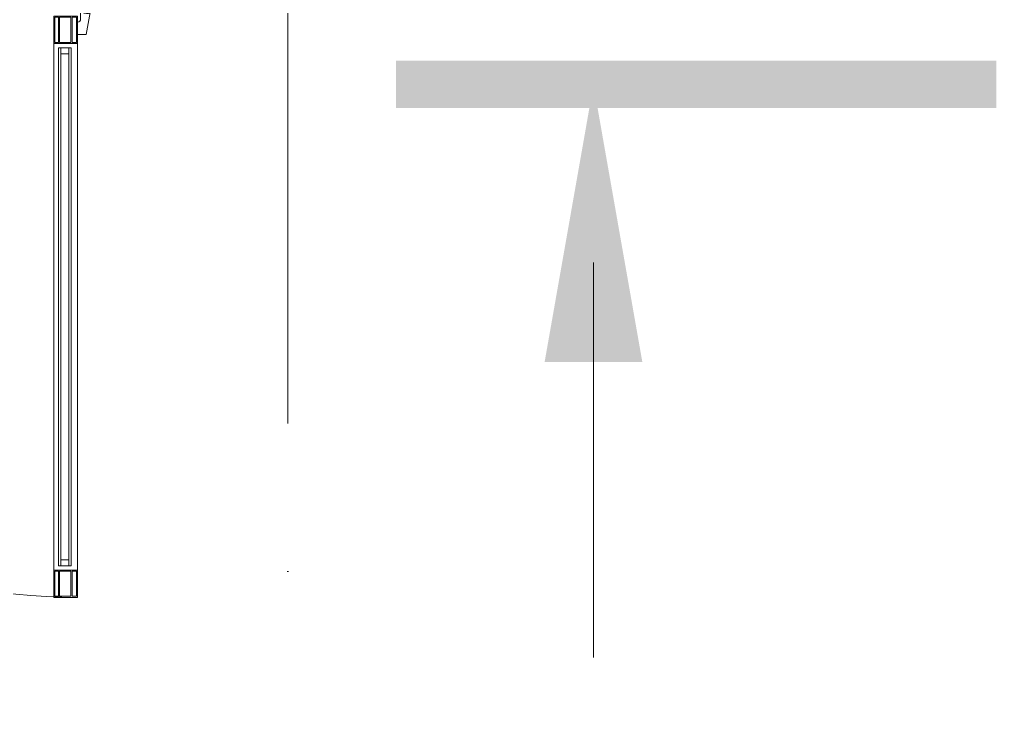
# Model space of a CAD drawing. Header units: millimetres. Extents: x -68946 to 690821, y -552984 to 293768.
# Drawn here: x 105235 to 106883, y 38580 to 39744 of the extents above; entities that cross this region are included whole.
import ezdxf

# ---------------------------------------------------------------- set-up
doc = ezdxf.new("R2010")
doc.units = ezdxf.units.MM
doc.linetypes.add('ADSK_Линия сетки', pattern=[2500, 2000, -250, 0, -250])
doc.linetypes.add('ADSK_Скрыто', pattern=[600, 300, -300])
for name, color, linetype, lineweight in [('A-DOOR-____-MCUT', 250, 'Continuous', 5), ('A-DOOR-____-OTLN', 250, 'Continuous', 5), ('A-GLAZ-CURT-MCUT', 250, 'Continuous', 9), ('A-GLAZ-CURT-OTLN', 250, 'Continuous', 5), ('G-____-____-SYMB', 250, 'ADSK_Скрыто', 9), ('S-GRID-____-OTLN', 250, 'Continuous', 9)]:
    doc.layers.add(name, color=color, linetype=linetype, lineweight=lineweight)

# ---------------------------------------------------------------- blocks, each defined once
blk = doc.blocks.new('Разрез - Номер вида сзади_3_5 мм-32550532-АР1_Кладочный план 1 этажа С2и3')
at = {"layer": 'G-____-____-SYMB', "linetype": 'Continuous'}
for points in [[(9.798, 0.404), (9.798, -0.394), (-0.333, -0.394), (-0.333, 0.404)], [(2.176, -4.675), (3, 0), (3.824, -4.675)]]:
    blk.add_hatch(color=256, dxfattribs=at).paths.add_polyline_path(points)
at = {"layer": 'G-____-____-SYMB', "linetype": 'Continuous', "lineweight": 20}
blk.add_line((3, -3), (3, -9.663), dxfattribs=at)
blk = doc.blocks.new('DRS_ДПУраспашная_2Ст_Прямоугольная - Н_ДО_1420х2400h 3-37074466-АР1_Маркировочный план 1 этажа С2и3')
at = {"layer": 'A-DOOR-____-MCUT'}
for p, q in [((-1020, -60), (-980, -60)), ((-1020, -1040), (-1020, -60)), ((-980, -60), (-980, -1040)), ((980, -60), (1020, -60)), ((980, -1040), (980, -60)), ((1020, -60), (1020, -1040)), ((-980, -1040), (-1020, -1040)), ((1020, -1040), (980, -1040))]:
    blk.add_line(p, q, dxfattribs=at)
at = {"layer": 'A-DOOR-____-OTLN'}
for p, q in [((-1061.9, -20), (-1040.9, -20)), ((-1061.9, -20), (-1061.9, -44.1)), ((-1040.9, -29.2), (-1040.9, -20)), ((1040.9, -29.2), (1040.9, -20)), ((1061.9, -20), (1040.9, -20)), ((1061.9, -20), (1061.9, -44.1)), ((-1044.3, -51), (-1061.9, -44.1)), ((-1025.2, -44.9), (-1025.2, -64.5)), ((1025.2, -44.9), (1025.2, -64.5)), ((1044.3, -51), (1061.9, -44.1)), ((-1041.3, -53.8), (-1034.6, -90.6)), ((-1020, -106), (-1020, -60)), ((-1020, -60), (-980, -60)), ((-1018.2, -104.3), (-1018.2, -61.7)), ((-1018.2, -61.7), (-1010.8, -61.7)), ((-1010.8, -61.7), (-1010.8, -104.3)), ((-1009, -104.3), (-1009, -61.7)), ((-1009, -61.7), (-989.8, -61.7)), ((-989.8, -61.7), (-989.8, -104.3)), ((-988, -104.3), (-988, -61.7)), ((-988, -61.7), (-982, -61.7)), ((-982, -61.7), (-982, -104.3)), ((-980, -60), (-980, -106)), ((980, -60), (980, -106)), ((1020, -60), (980, -60)), ((982, -61.7), (982, -104.3)), ((988, -61.7), (982, -61.7)), ((988, -104.3), (988, -61.7)), ((989.8, -61.7), (989.8, -104.3)), ((1009, -61.7), (989.8, -61.7)), ((1009, -104.3), (1009, -61.7)), ((1018.2, -61.7), (1010.8, -61.7)), ((1010.8, -61.7), (1010.8, -104.3)), ((1018.2, -104.3), (1018.2, -61.7)), ((1020, -106), (1020, -60)), ((1041.3, -53.8), (1034.6, -90.6)), ((-1020, -90.6), (-1034.6, -90.6)), ((1020, -90.6), (1034.6, -90.6)), ((-980, -106), (-1020, -106)), ((-1010.8, -104.3), (-1018.2, -104.3)), ((-988, -113), (-1009.5, -113)), ((-1009.5, -113), (-1009.5, -987)), ((-989.8, -104.3), (-1009, -104.3)), ((-1005.5, -987), (-1005.5, -113)), ((-992, -987), (-992, -113)), ((-982, -104.3), (-988, -104.3)), ((-988, -987), (-988, -113)), ((980, -106), (1020, -106)), ((982, -104.3), (988, -104.3)), ((988, -987), (988, -113)), ((988, -113), (1009.5, -113)), ((989.8, -104.3), (1009, -104.3)), ((992, -987), (992, -113)), ((1005.5, -987), (1005.5, -113)), ((1009.5, -113), (1009.5, -987)), ((1010.8, -104.3), (1018.2, -104.3)), ((-1005.5, -123), (-992, -123)), ((1005.5, -123), (992, -123)), ((-1009.5, -987), (-988, -987)), ((-1005.5, -977), (-992, -977)), ((1009.5, -987), (988, -987)), ((1005.5, -977), (992, -977)), ((-980, -994), (-1020, -994)), ((-1020, -1040), (-1020, -994)), ((-1018.2, -1038.3), (-1018.2, -995.7)), ((-1018.2, -995.7), (-1010.8, -995.7)), ((-1010.8, -995.7), (-1010.8, -1038.3)), ((-1009, -1038.3), (-1009, -995.7)), ((-1009, -995.7), (-989.8, -995.7)), ((-989.8, -995.7), (-989.8, -1038.3)), ((-988, -995.7), (-988, -1038.3)), ((-982, -995.7), (-988, -995.7)), ((-982, -1038.3), (-982, -995.7)), ((-980, -994), (-980, -1040)), ((980, -994), (1020, -994)), ((980, -994), (980, -1040)), ((982, -1038.3), (982, -995.7)), ((982, -995.7), (988, -995.7)), ((988, -995.7), (988, -1038.3)), ((989.8, -995.7), (989.8, -1038.3)), ((1009, -995.7), (989.8, -995.7)), ((1009, -1038.3), (1009, -995.7)), ((1018.2, -995.7), (1010.8, -995.7)), ((1010.8, -995.7), (1010.8, -1038.3)), ((1018.2, -1038.3), (1018.2, -995.7)), ((1020, -1040), (1020, -994)), ((-980, -1040), (-1020, -1040)), ((-1010.8, -1038.3), (-1018.2, -1038.3)), ((-989.8, -1038.3), (-1009, -1038.3)), ((-988, -1038.3), (-982, -1038.3)), ((980, -1040), (1020, -1040)), ((988, -1038.3), (982, -1038.3)), ((989.8, -1038.3), (1009, -1038.3)), ((1010.8, -1038.3), (1018.2, -1038.3))]:
    blk.add_line(p, q, dxfattribs=at)
for centre, radius, start, end in [((-1035.7, -29.2), 5.18, 180, 270), ((-1020, -20), 1020, 270, 0), ((1020, -20), 1020, 180, 270), ((1035.7, -29.2), 5.18, 270, 0), ((-1035.7, -44.9), 10.5, 215.318, 90), ((1035.7, -44.9), 10.5, 90, 324.682), ((-1020, -64.5), 5.18, 180, 270.1088), ((1020, -64.5), 5.18, 269.8912, 360)]:
    blk.add_arc(centre, radius, start, end, dxfattribs=at)
at = {"layer": 'A-GLAZ-CURT-MCUT', "lineweight": 5}
for p, q in [((-1020, 20), (-1085, 20)), ((-1085, 20), (-1085, -20)), ((-1020, -20), (-1020, 20)), ((1085, 20), (1020, 20)), ((1020, 20), (1020, -20)), ((1085, -20), (1085, 20)), ((-1085, -20), (-1020, -20)), ((1020, -20), (1085, -20))]:
    blk.add_line(p, q, dxfattribs=at)

msp = doc.modelspace()

# ---------------------------------------------------------------- linework, layer by layer
at = {"layer": 'S-GRID-____-OTLN', "color": 18, "linetype": 'ADSK_Линия сетки', "true_color": 0x000000}
msp.add_line((105687.9138, 61063.6538), (105687.9138, -2919.5356), dxfattribs=at)

# ---------------------------------------------------------------- block references
at = {"layer": 'A-GLAZ-CURT-OTLN', "color": 18, "true_color": 0x000000}
msp.add_blockref('DRS_ДПУраспашная_2Ст_Прямоугольная - Н_ДО_1420х2400h 3-37074466-АР1_Маркировочный план 1 этажа С2и3', (104312.9138, 39809.423), dxfattribs=at)
at = {"layer": 'G-____-____-SYMB', "linetype": 'Continuous', "xscale": 99.99999999999993, "yscale": 99.99999999999993, "zscale": 99.99999999999993}
msp.add_blockref('Разрез - Номер вида сзади_3_5 мм-32550532-АР1_Кладочный план 1 этажа С2и3', (105903.2712, 39633.9695), dxfattribs=at)

doc.saveas('drawing.dxf')
